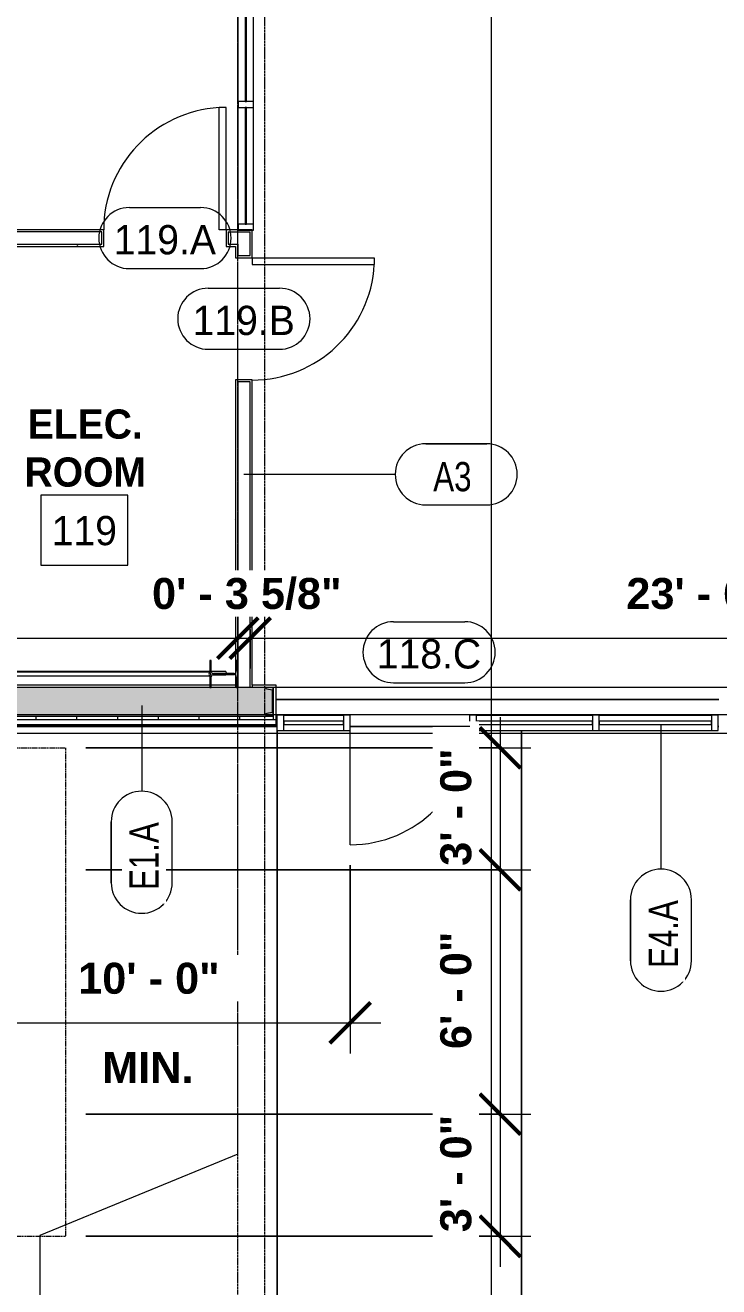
# Model space of a CAD drawing. Header units: inches. Extents: x 21592 to 24810, y -23179 to -20467.
# Drawn here: x 22736.8 to 22941.2, y -22963.9 to -22592.1 of the extents above; entities that cross this region are included whole.
import ezdxf

# ---------------------------------------------------------------- set-up
doc = ezdxf.new("R2010")
doc.units = ezdxf.units.IN
doc.header["$MEASUREMENT"] = 0
doc.linetypes.add('Dash', pattern=[0.25, 0.125, -0.125])
doc.linetypes.add('Grid Line 1_2_', pattern=[0.875, 0.5, -0.125, 0.125, -0.125])
for name, color, linetype, lineweight in [('A-ANNO-DIMS', 211, 'Continuous', 9), ('A-ANNO-DIMS-96', 211, 'Continuous', 9), ('A-AREA-IDEN', 2, 'Continuous', 9), ('A-DOOR', 31, 'Continuous', 20), ('A-DOOR-IDEN', 31, 'Continuous', 9), ('A-FLOR', 192, 'Continuous', 20), ('A-GLAZ-CURT', 52, 'Continuous', 20), ('A-GLAZ-CWMG', 51, 'Continuous', 20), ('A-SITE-SWLK', 140, 'Continuous', 140), ('A-WALL', 113, 'Continuous', 20), ('A-WALL-IDEN', 211, 'Continuous', 9), ('A-WALL-PATT', 111, 'Continuous', 50), ('C-TOPO', 7, 'Continuous', 20), ('E-ELEC-EQPM', 71, 'Continuous', 20), ('G-ANNO-SYMB', 111, 'Continuous', 9), ('I-WALL', 2, 'Continuous', 20), ('L-SITE-WALL', 31, 'Continuous', 20), ('S-BEAM', 12, 'Continuous', 20), ('S-COLS', 52, 'Continuous', 20), ('S-GRID', 1, 'Continuous', 9)]:
    doc.layers.add(name, color=color, linetype=linetype, lineweight=lineweight)
doc.styles.add('Arial_B', font='arialbd.ttf', dxfattribs={"height": 9.132806})
doc.styles.add('Century Gothic', font='GOTHIC.TTF', dxfattribs={"height": 8.622671})
doc.styles.add('Century Gothic_1', font='GOTHIC.TTF', dxfattribs={"width": 0.8, "height": 8.622671})
doc.styles.add('Century Gothic_B', font='GOTHICB.TTF', dxfattribs={"height": 8.616719})
doc.dimstyles.new('OD_Dimension', dxfattribs={"dimscale": 12, "dimtxt": 9, "dimasz": 1, "dimexe": 0.75, "dimexo": 0.5, "dimgap": 0.5, "dimtad": 1, "dimdec": 3, "dimrnd": 0.125, "dimzin": 1, "dimdsep": 46, "dimlunit": 4, "dimtxsty": 'Arial_B', "dimblk1": 'OBLIQUE', "dimblk2": 'OBLIQUE', "dimsah": 1, "dimcen": 0.09, "dimdle": 0.75, "dimazin": 0, "dimtfac": 1, "dimtdec": 4, "dimtix": 1, "dimtmove": 0, "dimatfit": 3, "dimfxl": 1, "dimtvp": 1, "dimtfill": 1, "dimfrac": 2, "dimtolj": 1, "dimtzin": 0, "dimlwd": 13, "dimlwe": 13, "dimarcsym": 2})
pattern_1 = [(45, (0, 0), (-9.503515, 9.503515), []), (45, (0, 14.4), (-9.503515, 9.503515), [])]
pattern_2 = [(0, (0, 0), (30.72, 7.68), [1.267, -21.773, 1.267, -21.773, -122.88]), (0, (0, 0), (30.72, 7.68), [-46.08, 1.267, -44.813, 1.267, -21.773, -53.76]), (0, (0, 0), (30.72, 7.68), [-115.2, 1.267, -14.093, 1.267, -37.133]), (120, (11.52, 3.84), (-22.0110751, 22.7643004), [1.267, -21.773, 1.267, -21.773, -122.88]), (120, (11.52, 3.84), (-22.0110751, 22.7643004), [-46.08, 1.267, -44.813, 1.267, -21.773, -53.76]), (120, (11.52, 3.84), (-22.0110751, 22.7643004), [-115.2, 1.267, -14.093, 1.267, -37.133]), (240, (15.36, 19.2), (-8.7089249, -30.4443004), [1.267, -21.773, 1.267, -21.773, -122.88]), (240, (15.36, 19.2), (-8.7089249, -30.4443004), [-46.08, 1.267, -44.813, 1.267, -21.773, -53.76]), (240, (15.36, 19.2), (-8.7089249, -30.4443004), [-115.2, 1.267, -14.093, 1.267, -37.133])]

# ---------------------------------------------------------------- blocks, each defined once
blk = doc.blocks.new('Struct_Xcel_Sports Complex_rvt-1-Enlarged First Floor Plan _West_')
at = {"layer": 'A-FLOR', "color": 43, "lineweight": 13}
blk.add_line((22941.27, -22790.8), (22810.7, -22790.8), dxfattribs=at)
at = {"layer": 'L-SITE-WALL', "color": 43, "lineweight": 13}
for p, q in [((22810.7, -22790.8), (22941.27, -22790.8)), ((22810.95, -22798.8), (22652.4, -22798.8)), ((22867.77, -22798.8), (22832.58, -22798.8)), ((22941.27, -22798.8), (22941.04, -22798.8))]:
    blk.add_line(p, q, dxfattribs=at)
blk = doc.blocks.new('Transformer-Dry-Type-Siemens - 6x6x6-1004770-Enlarged First Floor Plan _West_')
at = {"layer": 'E-ELEC-EQPM', "color": 43, "linetype": 'Dash', "lineweight": 13}
for p, q in [((-72, -72), (-72, 72)), ((-72, 72), (72, 72)), ((72, 72), (72, -72)), ((72, -72), (-72, -72))]:
    blk.add_line(p, q, dxfattribs=at)
at = {"layer": 'E-ELEC-EQPM', "color": 43, "lineweight": 13}
for p, q in [((36, 36), (-36, 36)), ((-36, 36), (-36, -36)), ((36, -36), (36, 36)), ((-36, -36), (36, -36))]:
    blk.add_line(p, q, dxfattribs=at)
blk = doc.blocks.new('System Panel - INSULATED LOW-E GLAZING _SEE ELEVATIONS FOR U-FACTOR_ SHGC_ _ LT_-1142335-Enlarged First Floor Plan _West_')
at = {"layer": 'A-GLAZ-CURT', "color": 7}
for p, q in [((16.53125, -0.25), (-16.53125, -0.25)), ((-16.53125, -0.25), (-16.53125, -1.25)), ((-16.53125, -1.25), (16.53125, -1.25)), ((16.53125, -1.25), (16.53125, -0.25))]:
    blk.add_line(p, q, dxfattribs=at)
at = {"layer": 'A-GLAZ-CURT', "color": 10, "lineweight": 13}
for p, q in [((-16.53125, -1.25), (-16.53125, -0.25)), ((16.53125, -0.25), (-16.53125, -0.25)), ((-16.53125, -1.25), (16.53125, -1.25)), ((16.53125, -0.25), (16.53125, -1.25))]:
    blk.add_line(p, q, dxfattribs=at)
blk = doc.blocks.new('System Panel - INSULATED LOW-E GLAZING _SEE ELEVATIONS FOR U-FACTOR_ SHGC_ _ LT_-827433-Enlarged First Floor Plan _West_')
at = {"layer": 'A-GLAZ-CURT', "color": 7}
for p, q in [((17.09375, -0.25), (-17.09375, -0.25)), ((-17.09375, -0.25), (-17.09375, -1.25)), ((-17.09375, -1.25), (17.09375, -1.25)), ((17.09375, -1.25), (17.09375, -0.25))]:
    blk.add_line(p, q, dxfattribs=at)
at = {"layer": 'A-GLAZ-CURT', "color": 10, "lineweight": 13}
for p, q in [((-17.09375, -1.25), (-17.09375, -0.25)), ((17.09375, -0.25), (-17.09375, -0.25)), ((-17.09375, -1.25), (17.09375, -1.25)), ((17.09375, -0.25), (17.09375, -1.25))]:
    blk.add_line(p, q, dxfattribs=at)
blk = doc.blocks.new('Door_Single_Storefront - one-1371403-Enlarged First Floor Plan _West_')
at = {"layer": 'A-DOOR', "color": 43, "lineweight": 13}
blk.add_line((-17.59375, -35.1875), (-17.59375, 0), dxfattribs=at)
blk.add_arc((-17.59375, 0), 35.1875, 270, 0, dxfattribs=at)
blk = doc.blocks.new('System Panel - INSULATED LOW-E GLAZING _SEE ELEVATIONS FOR U-FACTOR_ SHGC_ _ LT_-1769663-Enlarged First Floor Plan _West_')
at = {"layer": 'A-GLAZ-CURT', "color": 7}
for p, q in [((8.81, -0.25), (-8.81, -0.25)), ((-8.81, -0.25), (-8.81, -1.25)), ((-8.81, -1.25), (8.81, -1.25)), ((8.81, -1.25), (8.81, -0.25))]:
    blk.add_line(p, q, dxfattribs=at)
at = {"layer": 'A-GLAZ-CURT', "color": 10, "lineweight": 13}
for p, q in [((-8.81, -1.25), (-8.81, -0.25)), ((8.81, -0.25), (-8.81, -0.25)), ((-8.81, -1.25), (8.81, -1.25)), ((8.81, -0.25), (8.81, -1.25))]:
    blk.add_line(p, q, dxfattribs=at)
blk = doc.blocks.new('Rectangular Mullion - Exterior 2_ x 4_5_-1135321-Enlarged First Floor Plan _West_')
at = {"layer": 'A-GLAZ-CWMG', "color": 43, "lineweight": 13}
for p, q in [((22278.7, -22795.43), (22311.77, -22795.43)), ((22278.7, -22799.93), (22311.77, -22799.93))]:
    blk.add_line(p, q, dxfattribs=at)
blk = doc.blocks.new('Rectangular Mullion - Exterior 2_ x 4_5_-1305167-Enlarged First Floor Plan _West_')
at = {"layer": 'A-GLAZ-CWMG', "color": 43, "lineweight": 13}
for p, q in [((22869.77, -22795.43), (22903.95, -22795.43)), ((22869.77, -22799.93), (22903.95, -22799.93))]:
    blk.add_line(p, q, dxfattribs=at)
blk = doc.blocks.new('Rectangular Mullion - Exterior 2_ x 4_5_-1769661-Enlarged First Floor Plan _West_')
at = {"layer": 'A-GLAZ-CWMG', "color": 43, "lineweight": 13}
for p, q in [((22812.95, -22795.43), (22830.58, -22795.43)), ((22812.95, -22799.93), (22830.58, -22799.93))]:
    blk.add_line(p, q, dxfattribs=at)
blk = doc.blocks.new('Rectangular Mullion - Exterior 2_ x 4_5_-1142379-Enlarged First Floor Plan _West_')
at = {"layer": 'A-GLAZ-CWMG', "color": 7}
for p, q in [((-2, 3), (0, 3)), ((-2, -1.5), (-2, 3)), ((0, 3), (0, -1.5)), ((0, -1.5), (-2, -1.5))]:
    blk.add_line(p, q, dxfattribs=at)
blk = doc.blocks.new('Rectangular Mullion - Exterior 2_ x 4_5_-1142382-Enlarged First Floor Plan _West_')
at = {"layer": 'A-GLAZ-CWMG', "color": 7}
for p, q in [((0, 3), (-2, 3)), ((-2, 3), (-2, -1.5)), ((0, -1.5), (0, 3)), ((-2, -1.5), (0, -1.5))]:
    blk.add_line(p, q, dxfattribs=at)
blk = doc.blocks.new('Rectangular Mullion - Exterior 2_ x 4_5_-827464-Enlarged First Floor Plan _West_')
at = {"layer": 'A-GLAZ-CWMG', "color": 7}
for p, q in [((-1, 3), (1, 3)), ((-1, -1.5), (-1, 3)), ((1, 3), (1, -1.5)), ((1, -1.5), (-1, -1.5))]:
    blk.add_line(p, q, dxfattribs=at)
blk = doc.blocks.new('Rectangular Mullion - Interior 1_75_ x 4_5_-1220307-Enlarged First Floor Plan _West_')
at = {"layer": 'A-GLAZ-CWMG', "color": 7}
for p, q in [((-1.75, 1.5), (0, 1.5)), ((-1.75, -3), (-1.75, 1.5)), ((0, 1.5), (0, -3)), ((0, -3), (-1.75, -3))]:
    blk.add_line(p, q, dxfattribs=at)
blk = doc.blocks.new('System Panel - Interior Glazing-1220306-Enlarged First Floor Plan _West_')
at = {"layer": 'A-GLAZ-CURT', "color": 7}
for p, q in [((17.21875, 0.9375), (-17.21875, 0.9375)), ((-17.21875, 0.9375), (-17.21875, 0.5625)), ((-17.21875, 0.5625), (17.21875, 0.5625)), ((17.21875, 0.5625), (17.21875, 0.9375))]:
    blk.add_line(p, q, dxfattribs=at)
blk = doc.blocks.new('Rectangular Mullion - Interior 1_75_ x 4_5_-1214730-Enlarged First Floor Plan _West_')
at = {"layer": 'A-GLAZ-CWMG', "color": 43, "lineweight": 13}
for p, q in [((22799.52, -22650.74), (22799.52, -22616.3)), ((22804.02, -22650.74), (22804.02, -22616.3))]:
    blk.add_line(p, q, dxfattribs=at)
blk = doc.blocks.new('Rectangular Mullion - Interior 1_75_ x 4_5_-1220285-Enlarged First Floor Plan _West_')
at = {"layer": 'A-GLAZ-CWMG', "color": 7}
for p, q in [((-0.875, 1.5), (0.875, 1.5)), ((-0.875, -3), (-0.875, 1.5)), ((0.875, 1.5), (0.875, -3)), ((0.875, -3), (-0.875, -3))]:
    blk.add_line(p, q, dxfattribs=at)
blk = doc.blocks.new('Round Bar - 1_-1778723-Enlarged First Floor Plan _West_')
at = {"layer": 'S-BEAM', "color": 43, "lineweight": 13}
for p, q in [((22791.14, -22782.55), (22555.06, -22782.55)), ((22555.06, -22783.55), (22674.18, -22783.55)), ((22795.82, -22782.55), (22791.61, -22782.55)), ((22792.01, -22783.55), (22795.82, -22783.55))]:
    blk.add_line(p, q, dxfattribs=at)
for centre, start_param, end_param in [((22555.06, -22783.05), 0, 3.141593), ((22555.06, -22783.05), 3.141593, 6.283185), ((22795.82, -22783.05), 4.516039, 6.283185), ((22795.82, -22783.05), 3.141593, 3.707225)]:
    blk.add_ellipse(centre, major_axis=(0, 0.5), ratio=0.535131, start_param=start_param, end_param=end_param, dxfattribs=at)
blk = doc.blocks.new('Round Bar - 1_-1778817-Enlarged First Floor Plan _West_')
at = {"layer": 'S-BEAM', "color": 43, "lineweight": 13}
for p, q in [((22558.4, -22783.8), (22791.18, -22783.8)), ((22791.18, -22782.8), (22673.67, -22782.8))]:
    blk.add_line(p, q, dxfattribs=at)
for start_param, end_param in [(0, 3.141593), (3.141593, 6.283185)]:
    blk.add_ellipse((22791.18, -22783.3), major_axis=(0, 0.5), ratio=0.56248, start_param=start_param, end_param=end_param, dxfattribs=at)
blk = doc.blocks.new('Single-Flush - 36_ x 84_-1318898-Enlarged First Floor Plan _West_')
at = {"layer": 'A-DOOR', "color": 7}
for p, q in [((16, 2.44), (16, 38.45)), ((18, 38.45), (16, 38.45)), ((18, 2.44), (18, 38.45)), ((18, 2.44), (16, 2.44))]:
    blk.add_line(p, q, dxfattribs=at)
at = {"layer": 'A-DOOR', "color": 43, "lineweight": 13}
blk.add_arc((18, 2.44), 36.07, 93.1789, 180, dxfattribs=at)
blk = doc.blocks.new('Rectangular Mullion - Interior 1_75_ x 4_5_-1314717-Enlarged First Floor Plan _West_')
at = {"layer": 'A-GLAZ-CWMG', "color": 43, "lineweight": 13}
for p, q in [((22799.52, -22542.18), (22799.52, -22507.74)), ((22804.02, -22542.18), (22804.02, -22507.74))]:
    blk.add_line(p, q, dxfattribs=at)
blk = doc.blocks.new('Single-Flush - 36_ x 84_-1318930-Enlarged First Floor Plan _West_')
at = {"layer": 'A-DOOR', "color": 7}
for p, q in [((16, -2.44), (16, -38.45)), ((18, -2.44), (16, -2.44)), ((18, -2.44), (18, -38.45)), ((18, -38.45), (16, -38.45))]:
    blk.add_line(p, q, dxfattribs=at)
at = {"layer": 'A-DOOR', "color": 43, "lineweight": 13}
blk.add_arc((18, -2.44), 36.07, 180, 266.8211, dxfattribs=at)
blk = doc.blocks.new('DIMBLOCK1-Enlarged First Floor Plan _West_')
at = {"layer": 'A-ANNO-DIMS-96', "lineweight": 13}
for p, q in [((22061.64, -22899.47), (22061.64, -23014.7)), ((22061.64, -23005.7), (22061.64, -22899.47)), ((22807.39, -22978.85), (22807.39, -23014.7)), ((22807.39, -23005.7), (22807.39, -22978.85)), ((22052.64, -23005.7), (22816.39, -23005.7))]:
    blk.add_line(p, q, dxfattribs=at)
at = {"layer": 'A-ANNO-DIMS-96', "lineweight": 50}
for p, q in [((22061.64, -23005.7), (22067.64, -22999.7)), ((22807.39, -23005.7), (22813.39, -22999.7)), ((22061.64, -23005.7), (22055.64, -23011.7)), ((22807.39, -23005.7), (22801.39, -23011.7))]:
    blk.add_line(p, q, dxfattribs=at)
at = {"layer": 'A-ANNO-DIMS-96', "color": 0, "lineweight": 13, "insert": (22404.02, -22988), "char_height": 9.1328, "width": 73.2, "attachment_point": 1, "line_spacing_factor": 0.938532, "style": 'Arial_B', "bg_fill": 3, "box_fill_scale": 1.25, "bg_fill_color": 0, "bg_fill_transparency": 0}
blk.add_mtext('62\' - 1 3/4"', dxfattribs=at)
blk = doc.blocks.new('_Oblique')
at = {"color": 0, "linetype": 'ByBlock', "lineweight": -2}
blk.add_line((-0.5, -0.5), (0.5, 0.5), dxfattribs=at)
blk = doc.blocks.new('DIMBLOCK10-Enlarged First Floor Plan _West_')
at = {"layer": 'A-ANNO-DIMS-96', "lineweight": 13}
for p, q in [((22876.8, -22796.05), (22876.8, -22841.05)), ((22754.58, -22805.05), (22885.8, -22805.05)), ((22876.8, -22805.05), (22754.58, -22805.05)), ((22754.58, -22841.05), (22885.8, -22841.05)), ((22876.8, -22841.05), (22754.58, -22841.05))]:
    blk.add_line(p, q, dxfattribs=at)
at = {"layer": 'A-ANNO-DIMS-96', "lineweight": 50}
for p, q in [((22876.8, -22805.05), (22870.8, -22799.05)), ((22876.8, -22805.05), (22882.8, -22811.05)), ((22876.8, -22841.05), (22870.8, -22835.05)), ((22876.8, -22841.05), (22882.8, -22847.05))]:
    blk.add_line(p, q, dxfattribs=at)
at = {"layer": 'A-ANNO-DIMS-96', "color": 0, "lineweight": 13, "insert": (22859.1, -22839.84), "char_height": 9.133, "width": 40.2857, "attachment_point": 1, "rotation": 90, "line_spacing_factor": 0.938532, "style": 'Arial_B', "bg_fill": 3, "box_fill_scale": 1.25, "bg_fill_color": 0, "bg_fill_transparency": 0}
blk.add_mtext('3\' - 0"', dxfattribs=at)
blk = doc.blocks.new('DIMBLOCK11-Enlarged First Floor Plan _West_')
at = {"layer": 'A-ANNO-DIMS-96', "lineweight": 50}
for p, q in [((22876.8, -22841.05), (22870.8, -22835.05)), ((22876.8, -22841.05), (22882.8, -22847.05)), ((22876.8, -22913.05), (22870.8, -22907.05)), ((22876.8, -22913.05), (22882.8, -22919.05))]:
    blk.add_line(p, q, dxfattribs=at)
at = {"layer": 'A-ANNO-DIMS-96', "lineweight": 13}
for p, q in [((22754.58, -22841.05), (22885.8, -22841.05)), ((22876.8, -22841.05), (22754.58, -22841.05)), ((22876.8, -22841.05), (22876.8, -22913.05)), ((22754.58, -22913.05), (22885.8, -22913.05)), ((22876.8, -22913.05), (22754.58, -22913.05))]:
    blk.add_line(p, q, dxfattribs=at)
at = {"layer": 'A-ANNO-DIMS-96', "color": 0, "lineweight": 13, "insert": (22859.1, -22893.84), "char_height": 9.133, "width": 40.2857, "attachment_point": 1, "rotation": 90, "line_spacing_factor": 0.938532, "style": 'Arial_B', "bg_fill": 3, "box_fill_scale": 1.25, "bg_fill_color": 0, "bg_fill_transparency": 0}
blk.add_mtext('6\' - 0"', dxfattribs=at)
blk = doc.blocks.new('DIMBLOCK12-Enlarged First Floor Plan _West_')
at = {"layer": 'A-ANNO-DIMS-96', "lineweight": 50}
for p, q in [((22876.8, -22913.05), (22870.8, -22907.05)), ((22876.8, -22913.05), (22882.8, -22919.05)), ((22876.8, -22949.05), (22870.8, -22943.05)), ((22876.8, -22949.05), (22882.8, -22955.05))]:
    blk.add_line(p, q, dxfattribs=at)
at = {"layer": 'A-ANNO-DIMS-96', "lineweight": 13}
for p, q in [((22754.58, -22913.05), (22885.8, -22913.05)), ((22876.8, -22913.05), (22754.58, -22913.05)), ((22876.8, -22913.05), (22876.8, -22958.05)), ((22754.58, -22949.05), (22885.8, -22949.05)), ((22876.8, -22949.05), (22754.58, -22949.05))]:
    blk.add_line(p, q, dxfattribs=at)
at = {"layer": 'A-ANNO-DIMS-96', "color": 0, "lineweight": 13, "insert": (22859.1, -22947.84), "char_height": 9.133, "width": 40.2857, "attachment_point": 1, "rotation": 90, "line_spacing_factor": 0.938532, "style": 'Arial_B', "bg_fill": 3, "box_fill_scale": 1.25, "bg_fill_color": 0, "bg_fill_transparency": 0}
blk.add_mtext('3\' - 0"', dxfattribs=at)
blk = doc.blocks.new('Door Tag - Door Tag-4658-Enlarged First Floor Plan _West_')
at = {"layer": 'A-DOOR-IDEN', "color": 153}
for p, q in [((-0.109375, 0.09375), (0.109375, 0.09375)), ((-0.109375, -0.09375), (0.109375, -0.09375))]:
    blk.add_line(p, q, dxfattribs=at)
for centre, start, end in [((-0.109375, 0), 90, 270), ((0.109375, 0), 270, 90)]:
    blk.add_arc(centre, 0.09375, start, end, dxfattribs=at)
blk = doc.blocks.new('Wall Tag - 1_4_-1369832-Enlarged First Floor Plan _West_')
at = {"layer": 'A-WALL-IDEN', "color": 153}
for p, q in [((-0.0822, 0.0968), (0.1053, 0.0968)), ((0.1053, 0.0968), (-0.0822, 0.0968)), ((-0.0822, -0.0907), (0.1053, -0.0907)), ((-0.0822, -0.0907), (0.1053, -0.0907))]:
    blk.add_line(p, q, dxfattribs=at)
for centre, start, end in [((-0.0822, 0.0031), 90, 270), ((-0.0822, 0.0031), 90, 270), ((0.1053, 0.0031), 270, 90), ((0.1053, 0.0031), 270, 90)]:
    blk.add_arc(centre, 0.0937, start, end, dxfattribs=at)
blk = doc.blocks.new('DIMBLOCK25-Enlarged First Floor Plan _West_')
at = {"layer": 'A-ANNO-DIMS-96', "lineweight": 13}
for p, q in [((22832.58, -22839.62), (22832.58, -22895.12)), ((22832.58, -22886.12), (22832.58, -22839.62)), ((22712.58, -22883.63), (22712.58, -22895.12)), ((22712.58, -22886.12), (22712.58, -22883.63)), ((22703.58, -22886.12), (22841.58, -22886.12))]:
    blk.add_line(p, q, dxfattribs=at)
at = {"layer": 'A-ANNO-DIMS-96', "lineweight": 50}
for p, q in [((22712.58, -22886.12), (22718.58, -22880.12)), ((22832.58, -22886.12), (22838.58, -22880.12)), ((22712.58, -22886.12), (22706.58, -22892.12)), ((22832.58, -22886.12), (22826.58, -22892.12))]:
    blk.add_line(p, q, dxfattribs=at)
at = {"layer": 'A-ANNO-DIMS-96', "color": 0, "lineweight": 13, "char_height": 9.133, "attachment_point": 1, "line_spacing_factor": 0.938532, "style": 'Arial_B', "bg_fill": 3, "box_fill_scale": 1.25, "bg_fill_color": 0, "bg_fill_transparency": 0}
for s, insert, width in [('10\' - 0"', (22752.36, -22868.41), 48.5143), ('MIN.', (22759.43, -22894.7), 31.5429)]:
    blk.add_mtext(s, dxfattribs=dict(at, insert=insert, width=width))
blk = doc.blocks.new('DIMBLOCK54-Enlarged First Floor Plan _West_')
at = {"layer": 'A-ANNO-DIMS-96', "lineweight": 50}
for p, q in [((22555.14, -22772.69), (22561.14, -22766.69)), ((22799.39, -22772.69), (22805.39, -22766.69)), ((22555.14, -22772.69), (22549.14, -22778.69)), ((22799.39, -22772.69), (22793.39, -22778.69))]:
    blk.add_line(p, q, dxfattribs=at)
at = {"layer": 'A-ANNO-DIMS-96', "lineweight": 13}
for p, q in [((22546.14, -22772.69), (22799.39, -22772.69)), ((22555.14, -22770.21), (22555.14, -22781.69)), ((22555.14, -22772.69), (22555.14, -22770.21)), ((22799.39, -22770.21), (22799.39, -22781.69)), ((22799.39, -22772.69), (22799.39, -22770.21))]:
    blk.add_line(p, q, dxfattribs=at)
at = {"layer": 'A-ANNO-DIMS-96', "color": 0, "lineweight": 13, "insert": (22646.77, -22754.99), "char_height": 9.1328, "width": 73.2, "attachment_point": 1, "line_spacing_factor": 0.938532, "style": 'Arial_B', "bg_fill": 3, "box_fill_scale": 1.25, "bg_fill_color": 0, "bg_fill_transparency": 0}
blk.add_mtext('20\' - 4 1/4"', dxfattribs=at)
blk = doc.blocks.new('DIMBLOCK55-Enlarged First Floor Plan _West_')
at = {"layer": 'A-ANNO-DIMS-96', "lineweight": 50}
for p, q in [((22799.39, -22772.69), (22805.39, -22766.69)), ((22803.02, -22772.69), (22809.02, -22766.69)), ((22799.39, -22772.69), (22793.39, -22778.69)), ((22803.02, -22772.69), (22797.02, -22778.69))]:
    blk.add_line(p, q, dxfattribs=at)
at = {"layer": 'A-ANNO-DIMS-96', "lineweight": 13}
for p, q in [((22799.39, -22770.21), (22799.39, -22781.69)), ((22799.39, -22772.69), (22799.39, -22770.21)), ((22799.39, -22772.69), (22803.02, -22772.69)), ((22803.02, -22770.21), (22803.02, -22781.69)), ((22803.02, -22772.69), (22803.02, -22770.21))]:
    blk.add_line(p, q, dxfattribs=at)
at = {"layer": 'A-ANNO-DIMS-96', "color": 0, "lineweight": 13, "insert": (22774.13, -22754.99), "char_height": 9.1328, "width": 64.9714, "attachment_point": 1, "line_spacing_factor": 0.938532, "style": 'Arial_B', "bg_fill": 3, "box_fill_scale": 1.25, "bg_fill_color": 0, "bg_fill_transparency": 0}
blk.add_mtext('0\' - 3 5/8"', dxfattribs=at)
blk = doc.blocks.new('DIMBLOCK56-Enlarged First Floor Plan _West_')
at = {"layer": 'A-ANNO-DIMS-96', "lineweight": 50}
for p, q in [((22803.02, -22772.69), (22809.02, -22766.69)), ((23085.89, -22772.69), (23091.89, -22766.69)), ((22803.02, -22772.69), (22797.02, -22778.69)), ((23085.89, -22772.69), (23079.89, -22778.69))]:
    blk.add_line(p, q, dxfattribs=at)
at = {"layer": 'A-ANNO-DIMS-96', "lineweight": 13}
for p, q in [((22803.02, -22770.21), (22803.02, -22781.69)), ((22803.02, -22772.69), (22803.02, -22770.21)), ((22803.02, -22772.69), (23094.89, -22772.69)), ((23085.89, -22770.21), (23085.89, -22781.69)), ((23085.89, -22772.69), (23085.89, -22770.21))]:
    blk.add_line(p, q, dxfattribs=at)
at = {"layer": 'A-ANNO-DIMS-96', "color": 0, "lineweight": 13, "insert": (22913.95, -22754.99), "char_height": 9.1328, "width": 73.2, "attachment_point": 1, "line_spacing_factor": 0.938532, "style": 'Arial_B', "bg_fill": 3, "box_fill_scale": 1.25, "bg_fill_color": 0, "bg_fill_transparency": 0}
blk.add_mtext('23\' - 6 7/8"', dxfattribs=at)

msp = doc.modelspace()

# ---------------------------------------------------------------- hatches: boundary and pattern name
at = {"layer": 'A-WALL-PATT', "lineweight": 9}
h = msp.add_hatch(dxfattribs=at)
h.set_pattern_fill('FP_11', color=8, style=0, pattern_type=2)
h.set_pattern_definition(pattern_2)
h.paths.add_polyline_path([(22796.5777, -22654.8028), (22796.5777, -22652.9903), (22803.0152, -22652.9903), (22803.0152, -22652.3653), (22795.9527, -22652.3653), (22795.9527, -22654.8028)], flags=0)
h.paths.add_polyline_path([(22759.3277, -22654.8028), (22759.9527, -22654.8028), (22759.9527, -22652.3653), (22500.1402, -22652.3653), (22500.1402, -22652.9903), (22759.3277, -22652.9903)], flags=0)
h = msp.add_hatch(dxfattribs=at)
h.set_pattern_fill('FP_11', color=8, style=0, pattern_type=2)
h.set_pattern_definition(pattern_2)
h.paths.add_polyline_path([(22803.0152, -22787.3028), (22803.6402, -22787.3028), (22803.6402, -22696.5841), (22801.2027, -22696.5841), (22801.2027, -22697.2091), (22803.0152, -22697.2091), (22803.0152, -22786.5528)], flags=0)
h.paths.add_polyline_path([(22801.2027, -22660.5841), (22803.6402, -22660.5841), (22803.6402, -22652.3653), (22803.0152, -22652.3653), (22803.0152, -22659.9591), (22801.2027, -22659.9591)], flags=0)
h = msp.add_hatch(dxfattribs=at)
h.set_pattern_fill('FP_11', color=8, style=0, pattern_type=2)
h.set_pattern_definition(pattern_2)
h.paths.add_polyline_path([(22504.3902, -22657.2403), (22759.9527, -22657.2403), (22759.9527, -22654.8028), (22759.3277, -22654.8028), (22759.3277, -22656.6153), (22504.3902, -22656.6153)], flags=0)
h.paths.add_polyline_path([(22798.7652, -22657.2403), (22798.7652, -22656.6153), (22796.5777, -22656.6153), (22796.5777, -22654.8028), (22795.9527, -22654.8028), (22795.9527, -22657.2403)], flags=0)
h = msp.add_hatch(dxfattribs=at)
h.set_pattern_fill('FP_11', color=8, style=0, pattern_type=2)
h.set_pattern_definition(pattern_2)
h.paths.add_polyline_path([(22798.7652, -22787.3028), (22799.3902, -22787.3028), (22799.3902, -22697.2091), (22801.2027, -22697.2091), (22801.2027, -22696.5841), (22798.7652, -22696.5841), (22798.7652, -22786.5528)], flags=0)
h.paths.add_polyline_path([(22801.2027, -22660.5841), (22801.2027, -22659.9591), (22799.3902, -22659.9591), (22799.3902, -22656.6153), (22798.7652, -22656.6153), (22798.7652, -22660.5841)], flags=0)
h = msp.add_hatch(dxfattribs=at)
h.set_pattern_fill('FP_7', color=8, style=0, pattern_type=2)
h.set_pattern_definition([(161.57, (0.48, 0.48), (-3.839953776, -1.544e-05), [0, -27.322, 3.034, 0]), (18.43, (-0.48, 0.48), (-3.839953776, 1.544e-05), [0, -27.322, 3.034, 0]), (108.43, (0.48, 0.48), (1.919622, -9.60052459), [9.106, -21.25]), (71.57, (-0.48, 0.48), (1.919622, 9.60052459), [9.106, -21.25])])
h.paths.add_polyline_path([(22419.3277, -22795.3028), (22419.3277, -22787.3028), (22314.7652, -22787.3028), (22314.7652, -22795.3028), (22385.1571, -22795.3028)], flags=0)
h.paths.add_polyline_path([(22459.5152, -22795.3028), (22809.9527, -22795.3028), (22809.9527, -22787.3028), (22459.5152, -22787.3028)], flags=0)
h = msp.add_hatch(dxfattribs=at)
h.set_pattern_fill('FP_9', color=8, style=0, pattern_type=2)
h.set_pattern_definition([(0, (0, 0), (15.36, 3.84), [1.267, -10.253, 1.267, -10.253, -61.44]), (0, (0, 0), (15.36, 3.84), [-23.04, 1.267, -21.773, 1.267, -10.253, -26.88]), (0, (0, 0), (15.36, 3.84), [-57.6, 1.267, -6.413, 1.267, -17.933]), (120, (5.76, 1.92), (-11.00553755, 11.3821502), [1.267, -10.253, 1.267, -10.253, -61.44]), (120, (5.76, 1.92), (-11.00553755, 11.3821502), [-23.04, 1.267, -21.773, 1.267, -10.253, -26.88]), (120, (5.76, 1.92), (-11.00553755, 11.3821502), [-57.6, 1.267, -6.413, 1.267, -17.933]), (240, (7.68, 9.6), (-4.35446245, -15.2221502), [1.267, -10.253, 1.267, -10.253, -61.44]), (240, (7.68, 9.6), (-4.35446245, -15.2221502), [-23.04, 1.267, -21.773, 1.267, -10.253, -26.88]), (240, (7.68, 9.6), (-4.35446245, -15.2221502), [-57.6, 1.267, -6.413, 1.267, -17.933])])
h.paths.add_polyline_path([(22459.5152, -22795.8028), (22809.9527, -22795.8028), (22809.9527, -22795.3028), (22459.5152, -22795.3028)], flags=0)
h.paths.add_polyline_path([(22419.3277, -22795.8028), (22419.3277, -22795.3028), (22314.7652, -22795.3028), (22314.7652, -22795.8028), (22385.1571, -22795.8028)], flags=0)
h = msp.add_hatch(dxfattribs=at)
h.set_pattern_fill('FP_10', color=8, style=0, pattern_type=2)
h.set_pattern_definition([(0, (0, 0), (0, 12), []), (90, (0, 0), (-12, 7e-16), [])])
h.paths.add_polyline_path([(22329.5686, -22796.8028), (22419.3277, -22796.8028), (22419.3277, -22795.8028), (22314.7652, -22795.8028), (22314.7652, -22796.8028)], flags=0)
h.paths.add_polyline_path([(22459.5152, -22796.8028), (22809.9527, -22796.8028), (22809.9527, -22795.8028), (22459.5152, -22795.8028)], flags=0)
at = {"layer": 'S-COLS', "lineweight": 9}
h = msp.add_hatch(dxfattribs=at)
h.set_pattern_fill('FP_6', color=8, style=0, pattern_type=2)
h.set_pattern_definition(pattern_1)
h.paths.add_polyline_path([(22791.1402, -22787.3028), (22791.5738, -22787.3028), (22791.5738, -22784.1387), (22791.7763, -22783.6498), (22792.2652, -22783.4473), (22798.2652, -22783.4473), (22798.7541, -22783.6498), (22798.9566, -22784.1387), (22798.9566, -22787.3028), (22799.3902, -22787.3028), (22799.3902, -22779.3028), (22798.9566, -22779.3028), (22798.9566, -22782.4669), (22798.7541, -22782.9558), (22798.2652, -22783.1583), (22792.2652, -22783.1583), (22791.7763, -22782.9558), (22791.5738, -22782.4669), (22791.5738, -22779.3028), (22791.1402, -22779.3028), (22791.1763, -22782.8028), (22791.3751, -22782.9493), (22791.4575, -22783.3028), (22791.3751, -22783.6564), (22791.1402, -22783.8293)], flags=0)
h = msp.add_hatch(dxfattribs=at)
h.set_pattern_fill('FP_6', color=8, style=0, pattern_type=2)
h.set_pattern_definition(pattern_1)
h.paths.add_polyline_path([(22809.8902, -22795.3028), (22809.8902, -22787.3028), (22807.5502, -22787.3028), (22807.6645, -22787.5786), (22807.9402, -22787.6928), (22809.5872, -22787.9537), (22809.5872, -22794.652), (22807.9402, -22794.9128), (22807.6645, -22795.027), (22807.5502, -22795.3028)], flags=0)

# ---------------------------------------------------------------- linework, layer by layer
at = {"layer": 'A-AREA-IDEN', "flags": 128}
msp.add_lwpolyline([(22741.3172, -22730.6169), (22741.3172, -22751.1883), (22767.0272, -22751.1883), (22767.0272, -22730.6169)], close=True, dxfattribs=at)
at = {"layer": 'A-SITE-SWLK', "color": 43, "lineweight": 13}
for p, q in [((22811.0152, -23033.9478), (22811.0152, -22799.9278)), ((22883.0152, -23033.9478), (22883.0152, -22799.9278))]:
    msp.add_line(p, q, dxfattribs=at)
at = {"layer": 'A-WALL', "color": 7}
for p, q in [((22759.3277, -22652.9903), (22500.7652, -22652.9903)), ((22759.3277, -22656.6153), (22759.3277, -22652.9903)), ((22796.5777, -22652.9903), (22796.5777, -22656.6153)), ((22796.5777, -22652.9903), (22803.0152, -22652.9903)), ((22803.0152, -22659.9591), (22803.0152, -22652.9903)), ((22504.3902, -22656.6153), (22759.3277, -22656.6153)), ((22796.5777, -22656.6153), (22799.3902, -22656.6153)), ((22799.3902, -22656.6153), (22799.3902, -22659.9591)), ((22799.3902, -22659.9591), (22803.0152, -22659.9591)), ((22799.3902, -22697.2091), (22799.3902, -22787.3028)), ((22803.0152, -22697.2091), (22799.3902, -22697.2091)), ((22803.0152, -22787.3028), (22803.0152, -22697.2091)), ((22809.9527, -22787.3028), (22459.5152, -22787.3028)), ((22798.7652, -22786.5528), (22505.0152, -22786.5528)), ((22798.7652, -22786.5528), (22798.7652, -22787.3028)), ((22810.7027, -22786.5528), (22803.6402, -22786.5528)), ((22803.6402, -22786.5528), (22803.6402, -22787.3028)), ((22809.9527, -22796.8028), (22809.9527, -22787.3028)), ((22810.7027, -22798.6153), (22810.7027, -22786.5528)), ((22810.7027, -22796.8028), (22458.7652, -22796.8028)), ((22810.7027, -22798.3028), (22458.7652, -22798.3028)), ((22458.7652, -22798.6153), (22810.7027, -22798.6153)), ((22809.9527, -22795.3028), (22459.5152, -22795.3028)), ((22809.9527, -22795.8028), (22459.5152, -22795.8028))]:
    msp.add_line(p, q, dxfattribs=at)
at = {"layer": 'A-WALL-IDEN', "color": 153}
for p, q in [((22801.2027, -22724.4374), (22845.8074, -22724.4374)), ((22924.1578, -22798.4278), (22924.1578, -22840.8231))]:
    msp.add_line(p, q, dxfattribs=at)
at = {"layer": 'C-TOPO', "color": 43, "lineweight": 13}
for p, q in [((22811.0156, -23033.9478), (22811.0156, -22799.9278)), ((22811.0156, -22799.9278), (22811.0156, -23033.9478)), ((22832.5777, -22798.8032), (22867.7652, -22798.8032)), ((22867.7652, -22798.8032), (22832.5777, -22798.8032)), ((22883.0156, -22799.9278), (22883.0156, -23033.9478)), ((22883.0156, -23033.9478), (22883.0156, -22799.9278))]:
    msp.add_line(p, q, dxfattribs=at)
at = {"layer": 'G-ANNO-SYMB'}
msp.add_line((22874.1556, -21010.0849), (22874.1556, -23129.8711), dxfattribs=at)
at = {"layer": 'I-WALL', "color": 7}
for p, q in [((22759.9527, -22652.3653), (22500.1402, -22652.3653)), ((22759.9527, -22657.2403), (22759.9527, -22652.3653)), ((22803.6402, -22652.3653), (22795.9527, -22652.3653)), ((22795.9527, -22652.3653), (22795.9527, -22657.2403)), ((22803.6402, -22660.5841), (22803.6402, -22652.3653)), ((22505.0152, -22657.2403), (22759.9527, -22657.2403)), ((22795.9527, -22657.2403), (22798.7652, -22657.2403)), ((22798.7652, -22657.2403), (22798.7652, -22660.5841)), ((22798.7652, -22660.5841), (22803.6402, -22660.5841)), ((22798.7652, -22696.5841), (22798.7652, -22786.5528)), ((22803.6402, -22696.5841), (22798.7652, -22696.5841)), ((22803.6402, -22786.5528), (22803.6402, -22696.5841))]:
    msp.add_line(p, q, dxfattribs=at)
at = {"layer": 'L-SITE-WALL', "color": 43, "lineweight": 13}
for p, q in [((22652.3972, -22798.8028), (22810.9527, -22798.8028)), ((24312.2251, -22800.8028), (22652.4043, -22800.8028)), ((22832.5777, -22798.8028), (22867.7652, -22798.8028)), ((22941.0421, -22798.8028), (22941.2679, -22798.8028))]:
    msp.add_line(p, q, dxfattribs=at)
at = {"layer": 'S-COLS', "color": 7}
for p, q in [((22791.5738, -22779.3028), (22791.1402, -22779.3028)), ((22791.1402, -22779.3028), (22791.1402, -22782.8028)), ((22791.5738, -22782.4669), (22791.5738, -22779.3028)), ((22799.3902, -22779.3028), (22798.9566, -22779.3028)), ((22798.9566, -22779.3028), (22798.9566, -22782.4669)), ((22799.3902, -22787.3028), (22799.3902, -22779.3028)), ((22791.1402, -22783.8028), (22791.1402, -22787.3028)), ((22798.2652, -22783.1583), (22792.2652, -22783.1583)), ((22792.2652, -22783.4473), (22798.2652, -22783.4473)), ((22791.1402, -22787.3028), (22791.5738, -22787.3028)), ((22791.5738, -22787.3028), (22791.5738, -22784.1387)), ((22798.9566, -22784.1387), (22798.9566, -22787.3028)), ((22798.9566, -22787.3028), (22799.3902, -22787.3028)), ((22809.8902, -22787.3028), (22807.5502, -22787.3028)), ((22809.8902, -22795.3028), (22809.8902, -22787.3028)), ((22807.9402, -22787.6928), (22809.5872, -22787.9537)), ((22809.5872, -22787.9537), (22809.5872, -22794.652)), ((22809.5872, -22794.652), (22807.9402, -22794.9128)), ((22807.5502, -22795.3028), (22809.8902, -22795.3028))]:
    msp.add_line(p, q, dxfattribs=at)
for centre, radius, start, end in [((22792.2652, -22782.4669), 0.6914, 180, 270), ((22792.2652, -22784.1387), 0.6914, 90, 180), ((22798.2652, -22782.4669), 0.6914, 270, 0), ((22798.2652, -22784.1387), 0.6914, 0, 90), ((22807.9402, -22787.3028), 0.39, 180, 270), ((22807.9402, -22795.3028), 0.39, 90, 180)]:
    msp.add_arc(centre, radius, start, end, dxfattribs=at)
at = {"layer": 'S-GRID', "linetype": 'Grid Line 1_2_'}
for p, q in [((22799.3902, -22924.8509), (22799.3902, -22458.6051)), ((22807.3902, -22972.8509), (22807.3902, -22458.6051)), ((22799.3902, -23082.6211), (22799.3902, -22542.6051)), ((24479.1075, -22787.3028), (21657.561, -22787.3028)), ((24588.9748, -22787.3028), (21790.2067, -22787.3028)), ((24431.1075, -22795.3028), (21705.561, -22795.3028)), ((24540.9748, -22795.3028), (21852.8626, -22795.3028))]:
    msp.add_line(p, q, dxfattribs=at)
at = {"layer": 'S-GRID'}
for p, q in [((22799.3902, -22924.8509), (22741.0937, -22948.8509)), ((22741.0937, -22948.8509), (22741.0937, -22972.8509))]:
    msp.add_line(p, q, dxfattribs=at)

# ---------------------------------------------------------------- block references
at = {"layer": 'A-DOOR', "color": 250, "lineweight": 13}
msp.add_blockref('Single-Flush - 36_ x 84_-1318898-Enlarged First Floor Plan _West_', (22777.9527, -22654.8028), dxfattribs=at)
at = {"layer": 'A-DOOR', "color": 250, "lineweight": 13, "rotation": 89.99999999999206}
msp.add_blockref('Single-Flush - 36_ x 84_-1318930-Enlarged First Floor Plan _West_', (22801.2027, -22678.5841), dxfattribs=at)
at = {"layer": 'A-DOOR', "color": 43, "lineweight": 13}
msp.add_blockref('Door_Single_Storefront - one-1371403-Enlarged First Floor Plan _West_', (22850.1715, -22798.4278), dxfattribs=at)
at = {"layer": 'A-DOOR-IDEN', "color": 153, "xscale": 95.99999999999994, "yscale": 95.99999999999994, "zscale": 95.99999999999994}
for p in [(22777.9527, -22654.8028), (22801.2027, -22678.5841), (22855.8147, -22776.8796)]:
    msp.add_blockref('Door Tag - Door Tag-4658-Enlarged First Floor Plan _West_', p, dxfattribs=at)
at = {"layer": 'A-GLAZ-CURT', "color": 43, "lineweight": 13, "rotation": 270.0000000000069}
for p in [(22801.0152, -22597.3341), (22801.0152, -22633.5216)]:
    msp.add_blockref('System Panel - Interior Glazing-1220306-Enlarged First Floor Plan _West_', p, dxfattribs=at)
at = {"layer": 'A-GLAZ-CURT', "color": 10, "lineweight": 13, "rotation": 180}
for name, p in [('System Panel - INSULATED LOW-E GLAZING _SEE ELEVATIONS FOR U-FACTOR_ SHGC_ _ LT_-1769663-Enlarged First Floor Plan _West_', (22821.7652, -22798.4278)), ('System Panel - INSULATED LOW-E GLAZING _SEE ELEVATIONS FOR U-FACTOR_ SHGC_ _ LT_-827433-Enlarged First Floor Plan _West_', (22886.859, -22798.4278)), ('System Panel - INSULATED LOW-E GLAZING _SEE ELEVATIONS FOR U-FACTOR_ SHGC_ _ LT_-1142335-Enlarged First Floor Plan _West_', (22922.484, -22798.4278))]:
    msp.add_blockref(name, p, dxfattribs=at)
at = {"layer": 'A-GLAZ-CWMG', "color": 43, "lineweight": 13}
for name, p in [('Rectangular Mullion - Interior 1_75_ x 4_5_-1314717-Enlarged First Floor Plan _West_', (0, -72.375)), ('Rectangular Mullion - Interior 1_75_ x 4_5_-1214730-Enlarged First Floor Plan _West_', (0, 0)), ('Rectangular Mullion - Exterior 2_ x 4_5_-1769661-Enlarged First Floor Plan _West_', (0, 0)), ('Rectangular Mullion - Exterior 2_ x 4_5_-1305167-Enlarged First Floor Plan _West_', (0, 0)), ('Rectangular Mullion - Exterior 2_ x 4_5_-1135321-Enlarged First Floor Plan _West_', (627.25, 0)), ('Rectangular Mullion - Exterior 2_ x 4_5_-1142382-Enlarged First Floor Plan _West_', (22941.0152, -22798.4278))]:
    msp.add_blockref(name, p, dxfattribs=at)
at = {"layer": 'A-GLAZ-CWMG', "color": 43, "lineweight": 13, "extrusion": (0, 0, -1), "rotation": 269.9999999999931}
for name, p in [('Rectangular Mullion - Interior 1_75_ x 4_5_-1220285-Enlarged First Floor Plan _West_', (-22801.0152, -22615.4278)), ('Rectangular Mullion - Interior 1_75_ x 4_5_-1220307-Enlarged First Floor Plan _West_', (-22801.0152, -22652.4903))]:
    msp.add_blockref(name, p, dxfattribs=at)
at = {"layer": 'A-GLAZ-CWMG', "color": 43, "lineweight": 13, "extrusion": (0, 0, -1)}
for name, p in [('Rectangular Mullion - Exterior 2_ x 4_5_-1142379-Enlarged First Floor Plan _West_', (-22810.9527, -22798.4278)), ('Rectangular Mullion - Exterior 2_ x 4_5_-827464-Enlarged First Floor Plan _West_', (-22831.5777, -22798.4278)), ('Rectangular Mullion - Exterior 2_ x 4_5_-827464-Enlarged First Floor Plan _West_', (-22868.7652, -22798.4278)), ('Rectangular Mullion - Exterior 2_ x 4_5_-827464-Enlarged First Floor Plan _West_', (-22904.9527, -22798.4278))]:
    msp.add_blockref(name, p, dxfattribs=at)
at = {"layer": 'A-WALL-IDEN', "color": 153, "xscale": 95.99999999999994, "yscale": 95.99999999999994, "zscale": 95.99999999999994}
msp.add_blockref('Wall Tag - 1_4_-1369832-Enlarged First Floor Plan _West_', (22862.7027, -22724.7312), dxfattribs=at)
at = {"layer": 'A-WALL-IDEN', "color": 153, "xscale": 95.99999999999994, "yscale": 95.99999999999994, "zscale": 95.99999999999994, "rotation": 89.99999999999991}
msp.add_blockref('Wall Tag - 1_4_-1369832-Enlarged First Floor Plan _West_', (22924.4515, -22859.9278), dxfattribs=at)
at = {"layer": 'E-ELEC-EQPM', "color": 43, "lineweight": 13}
msp.add_blockref('Transformer-Dry-Type-Siemens - 6x6x6-1004770-Enlarged First Floor Plan _West_', (22676.5777, -22877.0528), dxfattribs=at)
at = {"layer": 'S-BEAM', "color": 43, "lineweight": 13}
for name in ['Round Bar - 1_-1778723-Enlarged First Floor Plan _West_', 'Round Bar - 1_-1778817-Enlarged First Floor Plan _West_']:
    msp.add_blockref(name, (0, 0), dxfattribs=at)

# ---------------------------------------------------------------- texts
at = {"layer": 'A-AREA-IDEN', "attachment_point": 2}
for s, insert, char_height, width, line_spacing_factor, style in [('ELEC.\\PROOM', (22754.4582, -22705.3073), 8.61672, 45.468, 0.984796, 'Century Gothic_B'), ('119', (22754.1722, -22736.7085), 8.62267, 23.652, 0.984117, 'Century Gothic')]:
    msp.add_mtext(s, dxfattribs=dict(at, insert=insert, char_height=char_height, width=width, line_spacing_factor=line_spacing_factor, style=style))
at = {"layer": 'A-DOOR-IDEN', "char_height": 8.62267, "attachment_point": 2, "line_spacing_factor": 0.984117, "style": 'Century Gothic'}
for s, insert, width in [('119.A', (22777.9114, -22650.9715), 38.124), ('119.B', (22801.1614, -22674.7528), 35.64), ('118.C', (22855.7733, -22773.0483), 39.096)]:
    msp.add_mtext(s, dxfattribs=dict(at, insert=insert, width=width))

# ---------------------------------------------------------------- next in the draw order: texts
at = {"layer": 'A-WALL-IDEN', "insert": (22862.6739, -22720.7968), "char_height": 8.62267, "width": 14.58, "attachment_point": 2, "line_spacing_factor": 0.984117, "style": 'Century Gothic_1', "bg_fill": 3, "box_fill_scale": 1.25, "bg_fill_color": 0, "bg_fill_transparency": 0}
msp.add_mtext('A3', dxfattribs=at)
at = {"layer": 'A-WALL-IDEN', "insert": (22920.5171, -22859.9567), "char_height": 8.62267, "width": 23.76, "attachment_point": 2, "rotation": 90, "line_spacing_factor": 0.984117, "style": 'Century Gothic_1', "bg_fill": 3, "box_fill_scale": 1.25, "bg_fill_color": 0, "bg_fill_transparency": 0}
msp.add_mtext('E4.A', dxfattribs=at)

# ---------------------------------------------------------------- next in the draw order: dimensions: what is measured, and where the dimension line sits
at = {"layer": 'A-ANNO-DIMS', "lineweight": 13}
for base, p1, p2, override, picture, middle in [((22799.3902, -22772.6904), (22555.1402, -22764.2051), (22799.3902, -22764.2051), {"dimpost": '<>', "dimfxl": 244.25}, 'DIMBLOCK54-Enlarged First Floor Plan _West_', (22677.2652, -22761.9683)), ((22807.3902, -23005.7028), (22061.6402, -22893.4698), (22807.3902, -22972.8509), {"dimpost": '<>', "dimfxl": 749.962951}, 'DIMBLOCK1-Enlarged First Floor Plan _West_', (22434.5152, -22994.9807))]:
    dim = msp.add_linear_dim(base=base, p1=p1, p2=p2, dimstyle='OD_Dimension', override=override, dxfattribs=at)
    dim.commit()
    dim.dimension.update_dxf_attribs({"geometry": picture, "text_midpoint": middle})
dim = msp.add_linear_dim(base=(22876.8019, -22841.0528), p1=(22748.5777, -22805.0528), p2=(22748.5777, -22841.0528), angle=90, dimstyle='OD_Dimension', override={"dimpost": '<>', "dimfxl": 36}, dxfattribs=at)
dim.commit()
dim.dimension.update_dxf_attribs({"geometry": 'DIMBLOCK10-Enlarged First Floor Plan _West_', "text_midpoint": (22866.139, -22823.0528)})

# ---------------------------------------------------------------- next in the draw order: linework, layer by layer
at = {"layer": 'A-WALL-IDEN', "color": 153}
msp.add_line((22771.0957, -22792.5841), (22771.0957, -22817.8371), dxfattribs=at)

# ---------------------------------------------------------------- next in the draw order: dimensions: what is measured, and where the dimension line sits
at = {"layer": 'A-ANNO-DIMS', "lineweight": 13}
dim = msp.add_linear_dim(base=(22803.0152, -22772.6904), p1=(22799.3902, -22764.2051), p2=(22803.0152, -22764.2051), dimstyle='OD_Dimension', override={"dimpost": '<>', "dimfxl": 3.625}, dxfattribs=at)
dim.commit()
dim.dimension.update_dxf_attribs({"geometry": 'DIMBLOCK55-Enlarged First Floor Plan _West_', "text_midpoint": (22801.2027, -22761.9652)})
dim = msp.add_linear_dim(base=(22876.8019, -22913.0528), p1=(22748.5777, -22841.0528), p2=(22748.5777, -22913.0528), angle=90, dimstyle='OD_Dimension', override={"dimpost": '<>', "dimfxl": 72}, dxfattribs=at)
dim.commit()
dim.dimension.update_dxf_attribs({"geometry": 'DIMBLOCK11-Enlarged First Floor Plan _West_', "text_midpoint": (22866.139, -22877.0528)})

# ---------------------------------------------------------------- next in the draw order: block references
at = {"layer": 'A-WALL-IDEN', "color": 153, "xscale": 95.99999999999994, "yscale": 95.99999999999994, "zscale": 95.99999999999994, "rotation": 89.99999999999991}
msp.add_blockref('Wall Tag - 1_4_-1369832-Enlarged First Floor Plan _West_', (22771.3894, -22836.9418), dxfattribs=at)

# ---------------------------------------------------------------- next in the draw order: dimensions: what is measured, and where the dimension line sits
at = {"layer": 'A-ANNO-DIMS', "lineweight": 13}
dim = msp.add_linear_dim(base=(23085.8902, -22772.6904), p1=(22803.0152, -22764.2051), p2=(23085.8902, -22764.2051), dimstyle='OD_Dimension', override={"dimpost": '<>', "dimfxl": 282.875}, dxfattribs=at)
dim.commit()
dim.dimension.update_dxf_attribs({"geometry": 'DIMBLOCK56-Enlarged First Floor Plan _West_', "text_midpoint": (22944.4527, -22761.9652)})
dim = msp.add_linear_dim(base=(22876.8019, -22949.0528), p1=(22748.5777, -22913.0528), p2=(22748.5777, -22949.0528), angle=90, dimstyle='OD_Dimension', override={"dimpost": '<>', "dimfxl": 36}, dxfattribs=at)
dim.commit()
dim.dimension.update_dxf_attribs({"geometry": 'DIMBLOCK12-Enlarged First Floor Plan _West_', "text_midpoint": (22866.139, -22931.0528)})

# ---------------------------------------------------------------- next in the draw order: block references
at = {"lineweight": 5}
msp.add_blockref('Struct_Xcel_Sports Complex_rvt-1-Enlarged First Floor Plan _West_', (0, 0), dxfattribs=at)

# ---------------------------------------------------------------- next in the draw order: texts
at = {"layer": 'A-WALL-IDEN', "insert": (22767.4551, -22836.9707), "char_height": 8.62267, "width": 23.76, "attachment_point": 2, "rotation": 90, "line_spacing_factor": 0.984117, "style": 'Century Gothic_1', "bg_fill": 3, "box_fill_scale": 1.25, "bg_fill_color": 0, "bg_fill_transparency": 0}
msp.add_mtext('E1.A', dxfattribs=at)

# ---------------------------------------------------------------- next in the draw order: dimensions: what is measured, and where the dimension line sits
at = {"layer": 'A-ANNO-DIMS', "lineweight": 13}
dim = msp.add_linear_dim(base=(22832.5777, -22886.1176), p1=(22712.5777, -22877.6323), p2=(22832.5777, -22833.6153), text='<>\\XMIN.', dimstyle='OD_Dimension', override={"dimpost": '<>', "dimfxl": 127.818213}, dxfattribs=at)
dim.commit()
dim.dimension.update_dxf_attribs({"geometry": 'DIMBLOCK25-Enlarged First Floor Plan _West_', "text_midpoint": (22772.5777, -22886.1176)})

doc.saveas('drawing.dxf')
